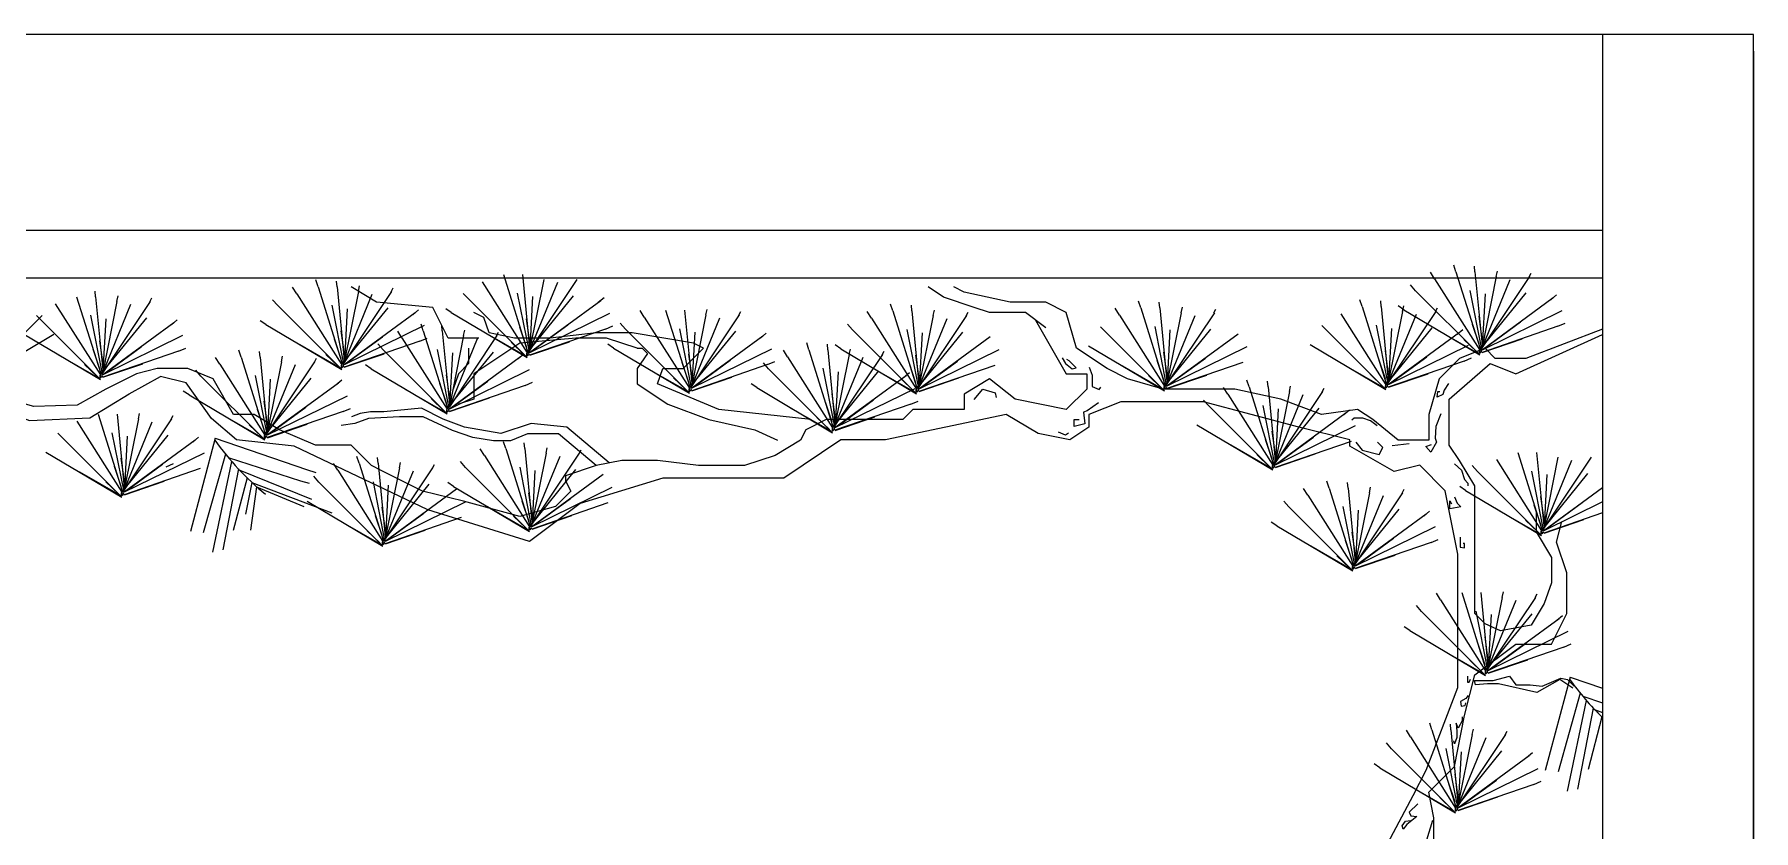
# Model space of a CAD drawing. Extents: x 4395 to 7995, y 4590 to 6990.
# Drawn here: x 6190 to 7995, y 6154 to 6990 of the extents above; entities that cross this region are included whole.
import ezdxf

# ---------------------------------------------------------------- set-up
doc = ezdxf.new("R2010")
doc.units = 0
doc.header["$LTSCALE"] = 60
doc.header["$MEASUREMENT"] = 0
for name, color, linetype in [('3', 3, 'CONTINUOUS'), ('4', 4, 'CONTINUOUS'), ('6', 7, 'CONTINUOUS')]:
    doc.layers.add(name, color=color, linetype=linetype)

msp = doc.modelspace()

# ---------------------------------------------------------------- linework, layer by layer
at = {"layer": '3', "linetype": 'BYBLOCK'}
for p, q in [((6682.5, 6737.8), (6707.4, 6658.2)), ((6702.4, 6737.8), (6709.8, 6660.7)), ((7660.1, 6733.2), (7655.6, 6740.2)), ((7660.1, 6733.2), (7707.4, 6658.6)), ((7682.5, 6740.7), (7680.1, 6747.8)), ((7682.5, 6740.7), (7707.4, 6661.1)), ((7702.4, 6740.7), (7701.9, 6746.6)), ((7702.4, 6740.7), (7709.9, 6663.6)), ((7759.6, 6735.7), (7709.9, 6661.1)), ((7724.8, 6735.7), (7709.9, 6661.1)), ((7724.8, 6735.7), (7726.1, 6741.4)), ((7759.3, 6735.4), (7761.4, 6739.3)), ((6254.2, 6714.6), (6253.7, 6720.5)), ((6276.6, 6709.6), (6277.9, 6715.4)), ((6465.4, 6717.6), (6460.9, 6724.7)), ((6465.4, 6717.6), (6512.7, 6643)), ((6487.8, 6725.1), (6485.4, 6732.2)), ((6487.8, 6725.1), (6512.7, 6645.5)), ((6507.7, 6725.1), (6507.2, 6731)), ((6507.7, 6725.1), (6515.2, 6648)), ((6564.9, 6720.1), (6515.2, 6645.5)), ((6530.1, 6720.1), (6515.2, 6645.5)), ((6544.4, 6716.8), (6515.2, 6645.5)), ((6530.1, 6720.1), (6531.4, 6725.9)), ((6564.6, 6719.8), (6566.7, 6723.8)), ((6640.1, 6717.9), (6707.4, 6650.7)), ((6660.1, 6730.3), (6707.4, 6655.7)), ((6697, 6718.3), (6709.3, 6656.7)), ((6755.7, 6715.6), (6707.6, 6656.4)), ((6759.6, 6732.8), (6709.8, 6658.2)), ((6724.8, 6732.8), (6709.8, 6658.2)), ((6739.1, 6729.5), (6709.8, 6658.2)), ((7640.1, 6720.8), (7634.8, 6726.9)), ((7640.1, 6720.8), (7707.4, 6653.6)), ((7697, 6721.2), (7709.3, 6659.6)), ((7755.7, 6718.5), (7707.6, 6659.3)), ((7739.1, 6732.4), (7709.9, 6661.1)), ((7713.1, 6717.6), (7710.1, 6662.4)), ((7788, 6716.4), (7782, 6711.2)), ((6211.9, 6707.1), (6259.2, 6632.5)), ((6234.3, 6714.6), (6259.2, 6635)), ((6254.2, 6714.6), (6261.7, 6637.5)), ((6311.5, 6709.6), (6261.7, 6635)), ((6276.6, 6709.6), (6261.7, 6635)), ((6290.9, 6706.3), (6261.7, 6635)), ((6311.1, 6709.3), (6313.3, 6713.3)), ((6445.4, 6705.2), (6440.1, 6711.4)), ((6445.4, 6705.2), (6512.7, 6638.1)), ((6502.3, 6705.7), (6514.6, 6644)), ((6561, 6702.9), (6512.9, 6643.7)), ((6589.8, 6697.7), (6515.2, 6643)), ((6518.4, 6702), (6515.4, 6646.8)), ((6593.3, 6700.8), (6587.3, 6695.7)), ((6627.7, 6698), (6621.8, 6702)), ((6784.5, 6710.4), (6709.8, 6655.7)), ((6793.8, 6696.9), (6709.8, 6655.7)), ((6713.1, 6714.7), (6710.1, 6659.5)), ((6788, 6713.5), (6782, 6708.4)), ((6830.3, 6693), (6825.8, 6700)), ((6852.7, 6700.5), (6877.6, 6620.9)), ((6872.6, 6700.5), (6880.1, 6623.4)), ((6895, 6695.5), (6896.3, 6701.3)), ((6929.5, 6695.2), (6931.6, 6699.1)), ((7068.9, 6692.2), (7064.4, 6699.2)), ((7091.3, 6699.7), (7088.9, 6706.8)), ((7091.3, 6699.7), (7116.2, 6620.1)), ((7111.2, 6699.7), (7110.7, 6705.6)), ((7111.2, 6699.7), (7118.7, 6622.6)), ((7133.6, 6694.7), (7134.9, 6700.4)), ((7168.1, 6694.4), (7170.3, 6698.3)), ((7329.2, 6695.3), (7324.7, 6702.4)), ((7351.6, 6702.8), (7349.2, 6709.9)), ((7351.6, 6702.8), (7376.5, 6623.2)), ((7371.5, 6702.8), (7371, 6708.7)), ((7371.5, 6702.8), (7379, 6625.7)), ((7428.8, 6697.8), (7379, 6623.2)), ((7393.9, 6697.8), (7379, 6623.2)), ((7393.9, 6697.8), (7395.2, 6703.6)), ((7428.4, 6697.5), (7430.5, 6701.4)), ((7561.7, 6696.7), (7609, 6622.1)), ((7584.1, 6704.2), (7581.7, 6711.3)), ((7584.1, 6704.2), (7609, 6624.6)), ((7604, 6704.2), (7603.5, 6710.1)), ((7604, 6704.2), (7611.4, 6627.1)), ((7661.2, 6699.2), (7611.4, 6624.6)), ((7626.4, 6699.2), (7611.4, 6624.6)), ((7627.7, 6700.9), (7621.8, 6704.9)), ((7626.4, 6699.2), (7627.7, 6705)), ((7627.7, 6700.9), (7707.4, 6653.6)), ((7660.9, 6698.9), (7663, 6702.9)), ((7784.5, 6713.3), (7709.9, 6658.6)), ((7793.8, 6699.8), (7709.9, 6658.6)), ((6198, 6694.7), (6130.8, 6627.5)), ((6192, 6694.7), (6259.2, 6627.5)), ((6248.9, 6695.1), (6261.1, 6633.5)), ((6307.5, 6692.4), (6259.4, 6633.2)), ((6336.4, 6687.2), (6261.7, 6632.5)), ((6264.9, 6691.5), (6261.9, 6636.3)), ((6339.9, 6690.3), (6333.8, 6685.2)), ((6433, 6685.3), (6427.1, 6689.3)), ((6433, 6685.3), (6512.7, 6638.1)), ((6511.7, 6678.8), (6514.7, 6656.7)), ((6599.1, 6684.2), (6515.2, 6643)), ((6598.3, 6678.7), (6595.9, 6685.8)), ((6598.3, 6678.7), (6623.2, 6599.1)), ((6618.2, 6678.7), (6617.7, 6684.6)), ((6618.2, 6678.7), (6625.7, 6601.6)), ((6640.6, 6673.7), (6641.9, 6679.5)), ((6699.4, 6683), (6706.4, 6662.2)), ((6706.4, 6691.5), (6709.4, 6669.4)), ((6789.5, 6680.6), (6709.8, 6653.2)), ((6750.2, 6684.8), (6713.1, 6657.6)), ((6789.5, 6680.6), (6797.1, 6683.9)), ((6810.4, 6680.6), (6805, 6686.8)), ((6810.4, 6680.6), (6877.6, 6613.4)), ((6830.3, 6693), (6877.6, 6618.4)), ((6867.3, 6681), (6879.5, 6619.4)), ((6929.9, 6695.5), (6880.1, 6620.9)), ((6895, 6695.5), (6880.1, 6620.9)), ((6909.3, 6692.2), (6880.1, 6620.9)), ((7049, 6679.8), (7043.6, 6685.9)), ((7049, 6679.8), (7116.2, 6612.6)), ((7068.9, 6692.2), (7116.2, 6617.6)), ((7105.9, 6680.2), (7118.1, 6618.6)), ((7133.6, 6694.7), (7118.7, 6620.1)), ((7168.5, 6694.7), (7118.7, 6620.1)), ((7147.9, 6691.4), (7118.7, 6620.1)), ((7309.3, 6682.9), (7376.5, 6615.7)), ((7329.2, 6695.3), (7376.5, 6620.7)), ((7366.2, 6683.3), (7378.4, 6621.7)), ((7424.8, 6680.6), (7376.7, 6621.4)), ((7408.2, 6694.5), (7379, 6623.2)), ((7382.2, 6679.7), (7379.2, 6624.5)), ((7541.7, 6684.3), (7609, 6617.2)), ((7598.6, 6684.8), (7610.9, 6623.2)), ((7657.3, 6682), (7609.2, 6622.8)), ((7640.7, 6695.9), (7611.4, 6624.6)), ((7614.7, 6681.1), (7611.7, 6625.9)), ((7705.8, 6655.1), (7663.2, 6679.5)), ((7689.6, 6679.9), (7683.6, 6674.8)), ((7699.5, 6685.9), (7706.4, 6665)), ((7706.4, 6694.3), (7709.4, 6672.3)), ((7789.5, 6683.5), (7709.9, 6656.1)), ((7750.2, 6687.7), (7713.1, 6660.5)), ((7789.5, 6683.5), (7797.1, 6686.8)), ((6210.5, 6674.8), (6130.8, 6627.5)), ((6179.5, 6674.8), (6259.2, 6627.5)), ((6258.2, 6668.3), (6261.3, 6646.2)), ((6345.6, 6673.7), (6261.7, 6632.5)), ((6302.1, 6661.6), (6264.9, 6634.4)), ((6341.3, 6657.4), (6348.9, 6660.7)), ((6511.1, 6639.5), (6468.5, 6664)), ((6504.8, 6670.3), (6511.7, 6649.5)), ((6594.8, 6667.9), (6515.2, 6640.5)), ((6555.5, 6672.1), (6518.4, 6645)), ((6556, 6658.8), (6550.6, 6665)), ((6575.9, 6671.3), (6571.4, 6678.3)), ((6575.9, 6671.3), (6623.2, 6596.6)), ((6594.8, 6667.9), (6602.4, 6671.2)), ((6675.5, 6673.7), (6625.7, 6599.1)), ((6640.6, 6673.7), (6625.7, 6599.1)), ((6654.9, 6670.4), (6625.7, 6599.1)), ((6705.8, 6652.2), (6663.2, 6676.7)), ((6675.1, 6673.5), (6677.3, 6677.4)), ((6690.7, 6666.7), (6704, 6654)), ((6751.4, 6667), (6709.7, 6652.8)), ((6797.9, 6660.7), (6792, 6664.7)), ((6797.9, 6660.7), (6877.6, 6613.4)), ((6925.9, 6678.3), (6877.8, 6619.1)), ((6954.8, 6673.1), (6880.1, 6618.4)), ((6883.3, 6677.4), (6880.3, 6622.2)), ((6958.3, 6676.2), (6952.2, 6671.1)), ((7003.1, 6658.9), (7000.8, 6666)), ((7023, 6658.9), (7022.5, 6664.8)), ((7036.5, 6659.9), (7030.6, 6663.9)), ((7164.5, 6677.5), (7116.4, 6618.3)), ((7193.4, 6672.3), (7118.7, 6617.6)), ((7121.9, 6676.6), (7118.9, 6621.4)), ((7296.8, 6663), (7376.5, 6615.7)), ((7453.7, 6675.4), (7379, 6620.7)), ((7462.9, 6661.9), (7379, 6620.7)), ((7529.3, 6664.4), (7609, 6617.2)), ((7686.1, 6676.9), (7611.4, 6622.1)), ((7695.4, 6663.3), (7611.4, 6622.1)), ((7690.7, 6669.6), (7704, 6656.9)), ((7707.6, 6661.7), (7707.6, 6659.3)), ((7709.7, 6661.1), (7708.8, 6658.1)), ((7751.5, 6669.9), (7709.7, 6655.7)), ((6257.6, 6629), (6215, 6653.5)), ((6242.5, 6643.5), (6255.8, 6630.8)), ((6251.3, 6659.8), (6258.2, 6639)), ((6303.3, 6643.8), (6261.6, 6629.6)), ((6341.3, 6657.4), (6261.7, 6630)), ((6384.6, 6643.7), (6380.2, 6650.8)), ((6384.6, 6643.7), (6431.9, 6569.1)), ((6407, 6651.2), (6404.7, 6658.3)), ((6407, 6651.2), (6431.9, 6571.6)), ((6427, 6651.2), (6426.4, 6657.1)), ((6427, 6651.2), (6434.4, 6574.1)), ((6484.2, 6646.2), (6434.4, 6571.6)), ((6449.4, 6646.2), (6434.4, 6571.6)), ((6463.6, 6642.9), (6434.4, 6571.6)), ((6449.4, 6646.2), (6450.6, 6652)), ((6483.9, 6645.9), (6486, 6649.9)), ((6496, 6654), (6509.3, 6641.3)), ((6512.9, 6643.7), (6512, 6641.3)), ((6512.9, 6646.2), (6512.9, 6643.7)), ((6515, 6645.6), (6514.1, 6642.5)), ((6556.8, 6654.3), (6515, 6640.1)), ((6543.5, 6638.9), (6537.6, 6643)), ((6556, 6658.8), (6623.2, 6591.7)), ((6612.9, 6659.3), (6625.1, 6597.7)), ((6671.5, 6656.5), (6623.4, 6597.4)), ((6700.4, 6651.4), (6625.7, 6596.6)), ((6628.9, 6655.6), (6625.9, 6600.4)), ((6703.9, 6654.4), (6697.8, 6649.3)), ((6707.6, 6654.6), (6706.4, 6654.6)), ((6707.6, 6656.4), (6706.7, 6654)), ((6706.7, 6654), (6706.7, 6652.8)), ((6706.7, 6652.8), (6707.6, 6652.8)), ((6707.6, 6658.8), (6707.6, 6656.4)), ((6707.6, 6652.8), (6707.6, 6654.6)), ((6709.1, 6654), (6707.6, 6652.5)), ((6709.7, 6658.2), (6708.8, 6655.2)), ((6708.8, 6655.2), (6709.1, 6654)), ((6869.7, 6645.7), (6876.6, 6624.9)), ((6876.6, 6654.1), (6879.7, 6632.1)), ((6964, 6659.6), (6880.1, 6618.4)), ((6959.7, 6643.3), (6880.1, 6615.9)), ((6920.5, 6647.5), (6883.3, 6620.3)), ((6960.8, 6639), (6955.4, 6645.1)), ((6959.7, 6643.3), (6967.3, 6646.6)), ((6980.7, 6651.4), (6976.3, 6658.4)), ((6980.7, 6651.4), (7028, 6576.8)), ((7003.1, 6658.9), (7028, 6579.3)), ((7023, 6658.9), (7030.5, 6581.8)), ((7080.3, 6653.9), (7030.5, 6579.3)), ((7045.5, 6653.9), (7030.5, 6579.3)), ((7059.7, 6650.6), (7030.5, 6579.3)), ((7036.5, 6659.9), (7116.2, 6612.6)), ((7045.5, 6653.9), (7046.7, 6659.6)), ((7080, 6653.6), (7082.1, 6657.5)), ((7108.3, 6644.9), (7115.2, 6624)), ((7115.2, 6653.3), (7118.3, 6631.3)), ((7202.6, 6658.8), (7118.7, 6617.6)), ((7159.1, 6646.7), (7121.9, 6619.5)), ((7268.9, 6650.3), (7272.6, 6644.3)), ((7272.6, 6644.3), (7279.4, 6639)), ((7276.4, 6647.3), (7274.1, 6648.8)), ((7280.2, 6643.5), (7276.4, 6647.3)), ((7283.9, 6639.8), (7280.2, 6643.5)), ((7368.6, 6648), (7375.5, 6627.2)), ((7375.5, 6656.5), (7378.5, 6634.4)), ((7458.6, 6645.6), (7379, 6618.2)), ((7419.4, 6649.8), (7382.2, 6622.6)), ((7607.4, 6618.6), (7564.8, 6643.1)), ((7601.1, 6649.4), (7608, 6628.6)), ((7608, 6657.9), (7611, 6635.8)), ((7691.1, 6647), (7611.4, 6619.7)), ((7651.8, 6651.2), (7614.7, 6624.1)), ((7691.1, 6647), (7698.7, 6650.3)), ((7707.6, 6657.5), (7706.4, 6657.5)), ((7707.6, 6659.3), (7706.7, 6656.9)), ((7706.7, 6656.9), (7706.7, 6655.7)), ((7706.7, 6655.7), (7707.6, 6655.7)), ((7707.6, 6655.7), (7707.6, 6657.5)), ((7709.1, 6656.9), (7707.6, 6655.4)), ((7708.8, 6658.1), (7709.1, 6656.9)), ((6259.4, 6631.4), (6258.2, 6631.4)), ((6259.4, 6633.2), (6258.5, 6630.8)), ((6258.5, 6630.8), (6258.5, 6629.6)), ((6258.5, 6629.6), (6259.4, 6629.6)), ((6259.4, 6635.6), (6259.4, 6633.2)), ((6259.4, 6629.6), (6259.4, 6631.4)), ((6261, 6630.8), (6259.4, 6629.3)), ((6261.6, 6635), (6260.7, 6632)), ((6260.7, 6632), (6261, 6630.8)), ((6364.7, 6631.3), (6359.3, 6637.5)), ((6364.7, 6631.3), (6359.3, 6637.5)), ((6364.7, 6631.3), (6431.9, 6564.2)), ((6421.6, 6631.7), (6433.9, 6570.1)), ((6480.3, 6629), (6432.2, 6569.8)), ((6437.6, 6628.1), (6434.7, 6572.9)), ((6512.6, 6626.9), (6506.6, 6621.8)), ((6512.9, 6641.9), (6511.7, 6641.9)), ((6512, 6641.3), (6512, 6640.1)), ((6512, 6640.1), (6512.9, 6640.1)), ((6512.9, 6640.1), (6512.9, 6641.9)), ((6514.4, 6641.3), (6512.9, 6639.8)), ((6514.1, 6642.5), (6514.4, 6641.3)), ((6543.5, 6638.9), (6623.2, 6591.7)), ((6622.2, 6632.4), (6625.3, 6610.3)), ((6709.6, 6637.8), (6625.7, 6596.6)), ((6666.1, 6625.7), (6628.9, 6598.6)), ((6705.3, 6621.5), (6712.9, 6624.8)), ((6876, 6614.9), (6833.4, 6639.3)), ((6860.9, 6629.4), (6874.2, 6616.7)), ((6921.7, 6629.7), (6880, 6615.5)), ((6960.8, 6639), (7028, 6571.8)), ((7017.7, 6639.4), (7029.9, 6577.8)), ((7076.3, 6636.7), (7028.3, 6577.5)), ((7105.2, 6631.5), (7030.5, 6576.8)), ((7033.7, 6635.8), (7030.8, 6580.6)), ((7114.6, 6614.1), (7072, 6638.5)), ((7099.5, 6628.6), (7112.8, 6615.9)), ((7108.7, 6634.6), (7102.6, 6629.4)), ((7160.3, 6628.9), (7118.6, 6614.7)), ((7198.3, 6642.5), (7118.7, 6615.1)), ((7279.4, 6639), (7283.9, 6639.8)), ((7297.4, 6640.5), (7300.4, 6632.3)), ((7300.4, 6632.3), (7300.4, 6620.2)), ((7374.9, 6617.2), (7332.3, 6641.7)), ((7359.8, 6631.7), (7373.1, 6619)), ((7420.6, 6632), (7378.8, 6617.8)), ((7465.2, 6619.9), (7462.9, 6627)), ((7485.2, 6619.9), (7484.7, 6625.8)), ((7592.3, 6633.1), (7605.6, 6620.4)), ((7609.2, 6625.3), (7609.2, 6622.8)), ((7611.3, 6624.7), (7610.4, 6621.6)), ((7653, 6633.4), (7611.3, 6619.2)), ((6352.3, 6611.4), (6346.3, 6615.4)), ((6352.3, 6611.4), (6431.9, 6564.2)), ((6509.1, 6623.8), (6434.4, 6569.1)), ((6518.3, 6610.3), (6434.4, 6569.1)), ((6621.6, 6593.1), (6579, 6617.6)), ((6606.5, 6607.6), (6619.8, 6594.9)), ((6615.3, 6623.9), (6622.2, 6603.1)), ((6667.3, 6607.9), (6625.6, 6593.7)), ((6705.3, 6621.5), (6625.7, 6594.2)), ((6877.8, 6617.3), (6876.6, 6617.3)), ((6877.8, 6619.1), (6876.9, 6616.7)), ((6876.9, 6616.7), (6876.9, 6615.5)), ((6876.9, 6615.5), (6877.8, 6615.5)), ((6877.8, 6621.5), (6877.8, 6619.1)), ((6877.8, 6615.5), (6877.8, 6617.3)), ((6879.4, 6616.7), (6877.8, 6615.2)), ((6880, 6620.9), (6879, 6617.9)), ((6879, 6617.9), (6879.4, 6616.7)), ((6948.4, 6619.1), (6942.4, 6623.1)), ((6948.4, 6619.1), (7028, 6571.8)), ((7027.1, 6612.5), (7030.1, 6590.5)), ((7114.4, 6618), (7030.5, 6576.8)), ((7116.4, 6616.5), (7115.2, 6616.5)), ((7116.4, 6618.3), (7115.5, 6615.9)), ((7115.5, 6615.9), (7115.5, 6614.7)), ((7115.5, 6614.7), (7116.4, 6614.7)), ((7116.4, 6620.7), (7116.4, 6618.3)), ((7116.4, 6614.7), (7116.4, 6616.5)), ((7118, 6615.9), (7116.4, 6614.4)), ((7118.6, 6620.1), (7117.7, 6617.1)), ((7117.7, 6617.1), (7118, 6615.9)), ((7300.4, 6620.2), (7308, 6617.2)), ((7308, 6617.2), (7309.5, 6619.5)), ((7376.7, 6619.6), (7375.5, 6619.6)), ((7376.7, 6621.4), (7375.8, 6619)), ((7375.8, 6619), (7375.8, 6617.8)), ((7375.8, 6617.8), (7376.7, 6617.8)), ((7376.7, 6623.8), (7376.7, 6621.4)), ((7376.7, 6617.8), (7376.7, 6619.6)), ((7378.2, 6619), (7376.7, 6617.5)), ((7378.8, 6623.2), (7377.9, 6620.2)), ((7377.9, 6620.2), (7378.2, 6619)), ((7442.8, 6612.4), (7438.4, 6619.4)), ((7442.8, 6612.4), (7490.1, 6537.8)), ((7465.2, 6619.9), (7490.1, 6540.3)), ((7485.2, 6619.9), (7492.6, 6542.8)), ((7542.4, 6614.9), (7492.6, 6540.3)), ((7507.6, 6614.9), (7492.6, 6540.3)), ((7521.8, 6611.6), (7492.6, 6540.3)), ((7507.6, 6614.9), (7508.8, 6620.6)), ((7542.1, 6614.6), (7544.2, 6618.5)), ((7609.2, 6621), (7608, 6621)), ((7609.2, 6622.8), (7608.3, 6620.4)), ((7608.3, 6620.4), (7608.3, 6619.2)), ((7608.3, 6619.2), (7609.2, 6619.2)), ((7609.2, 6619.2), (7609.2, 6621)), ((7610.7, 6620.4), (7609.2, 6618.9)), ((7610.4, 6621.6), (7610.7, 6620.4)), ((7662.7, 6609), (7663.5, 6615)), ((7668.7, 6612), (7662.7, 6609)), ((7663.5, 6615), (7665.7, 6615)), ((7670.2, 6616.5), (7668.7, 6612)), ((7674.7, 6623.3), (7670.2, 6616.5)), ((6256.8, 6591.3), (6281.7, 6511.7)), ((6276.8, 6591.3), (6284.2, 6514.2)), ((6299.2, 6586.3), (6300.4, 6592.1)), ((6333.7, 6586), (6335.8, 6589.9)), ((6430.4, 6565.6), (6387.8, 6590.1)), ((6424, 6596.4), (6431, 6575.6)), ((6431, 6604.9), (6434, 6582.8)), ((6514.1, 6594), (6434.4, 6566.6)), ((6474.8, 6598.2), (6437.6, 6571)), ((6514.1, 6594), (6521.7, 6597.3)), ((6623.4, 6595.5), (6622.2, 6595.5)), ((6623.4, 6597.4), (6622.5, 6594.9)), ((6622.5, 6594.9), (6622.5, 6593.7)), ((6622.5, 6593.7), (6623.4, 6593.7)), ((6623.4, 6599.8), (6623.4, 6597.4)), ((6623.4, 6593.7), (6623.4, 6595.5)), ((6625, 6594.9), (6623.4, 6593.4)), ((6625.6, 6599.2), (6624.7, 6596.1)), ((6624.7, 6596.1), (6625, 6594.9)), ((7026.5, 6573.3), (6983.8, 6597.7)), ((7020.1, 6604.1), (7027.1, 6583.2)), ((7110.2, 6601.7), (7030.5, 6574.3)), ((7070.9, 6605.9), (7033.7, 6578.7)), ((7110.2, 6601.7), (7117.8, 6605)), ((7295.2, 6594.7), (7291.4, 6593.2)), ((7291.4, 6593.2), (7292.9, 6581.2)), ((7307.2, 6603), (7295.2, 6594.7)), ((7422.9, 6600), (7417.5, 6606.1)), ((7422.9, 6600), (7490.1, 6532.8)), ((7479.8, 6600.4), (7492.1, 6538.8)), ((7538.5, 6597.7), (7490.4, 6538.5)), ((7567.3, 6592.5), (7492.6, 6537.8)), ((7495.8, 6596.8), (7492.9, 6541.6)), ((7570.8, 6595.6), (7564.8, 6590.4)), ((7666.5, 6591.7), (7661.2, 6578.2)), ((6214.5, 6571.4), (6281.7, 6504.2)), ((6234.4, 6583.8), (6281.7, 6509.2)), ((6271.4, 6571.8), (6283.7, 6510.2)), ((6299.2, 6586.3), (6284.2, 6511.7)), ((6334, 6586.3), (6284.2, 6511.7)), ((6313.4, 6583), (6284.2, 6511.7)), ((6415.3, 6580.1), (6428.6, 6567.4)), ((6432.2, 6572.3), (6432.2, 6569.8)), ((6434.3, 6571.7), (6433.4, 6568.6)), ((6476, 6580.4), (6434.3, 6566.2)), ((7011.4, 6587.8), (7024.7, 6575.1)), ((7028.3, 6575.7), (7027.1, 6575.7)), ((7028.3, 6577.5), (7027.4, 6575.1)), ((7027.4, 6575.1), (7027.4, 6573.9)), ((7027.4, 6573.9), (7028.3, 6573.9)), ((7028.3, 6579.9), (7028.3, 6577.5)), ((7028.3, 6573.9), (7028.3, 6575.7)), ((7029.8, 6575.1), (7028.3, 6573.6)), ((7030.4, 6579.3), (7029.5, 6576.3)), ((7029.5, 6576.3), (7029.8, 6575.1)), ((7072.1, 6588.1), (7030.4, 6573.9)), ((7272.6, 6569.2), (7265.1, 6572.2)), ((7275.6, 6571.4), (7272.6, 6569.2)), ((7281.7, 6585.7), (7286.9, 6585.7)), ((7281.7, 6578.2), (7281.7, 6585.7)), ((7292.9, 6581.2), (7281.7, 6578.2)), ((7410.5, 6580.1), (7490.1, 6532.8)), ((7489.2, 6573.5), (7492.2, 6551.5)), ((7576.6, 6579), (7492.6, 6537.8)), ((7575.5, 6587.2), (7573.3, 6585)), ((7584.6, 6587.2), (7575.5, 6587.2)), ((7592.8, 6584.2), (7584.6, 6587.2)), ((7599.6, 6579), (7592.8, 6584.2)), ((7661.2, 6578.2), (7660.5, 6566.2)), ((6330.1, 6569.1), (6282, 6509.9)), ((6358.9, 6563.9), (6284.2, 6509.2)), ((6287.4, 6568.2), (6284.5, 6513)), ((6379.9, 6566), (6353.8, 6468)), ((6362.4, 6567), (6356.4, 6561.9)), ((6379.9, 6566), (6475.8, 6533.1)), ((6432.2, 6568), (6431, 6568)), ((6432.2, 6569.8), (6431.3, 6567.4)), ((6431.3, 6567.4), (6431.3, 6566.2)), ((6431.3, 6566.2), (6432.2, 6566.2)), ((6432.2, 6566.2), (6432.2, 6568)), ((6433.7, 6567.4), (6432.2, 6565.9)), ((6433.4, 6568.6), (6433.7, 6567.4)), ((6662.5, 6547.7), (6658.1, 6554.7)), ((6684.9, 6555.2), (6682.5, 6562.3)), ((6684.9, 6555.2), (6709.8, 6475.6)), ((6704.8, 6555.2), (6704.3, 6561.1)), ((6704.8, 6555.2), (6712.3, 6478.1)), ((6727.2, 6550.2), (6728.5, 6555.9)), ((6761.8, 6549.9), (6763.9, 6553.8)), ((7488.6, 6534.3), (7446, 6558.7)), ((7482.2, 6565.1), (7489.2, 6544.2)), ((7572.3, 6562.7), (7492.6, 6535.3)), ((7533, 6566.9), (7495.8, 6539.7)), ((7633.4, 6560.2), (7615.4, 6557.9)), ((7650.7, 6557.2), (7656.7, 6559.4)), ((7656, 6551.2), (7650.7, 6557.2)), ((7662, 6561.7), (7656, 6551.2)), ((7660.5, 6566.2), (7662, 6561.7)), ((6202.1, 6551.5), (6281.7, 6504.2)), ((6273.8, 6536.5), (6280.8, 6515.7)), ((6280.8, 6545), (6283.8, 6522.9)), ((6368.2, 6550.4), (6284.2, 6509.2)), ((6324.6, 6538.3), (6287.4, 6511.1)), ((6328.4, 6535.9), (6336, 6539.3)), ((6390.6, 6549.2), (6367.3, 6466.6)), ((6396.9, 6541.7), (6376.9, 6446.5)), ((6393.3, 6545.9), (6469.4, 6521.1)), ((6508.5, 6532.3), (6504.1, 6539.4)), ((6530.9, 6539.8), (6528.6, 6546.9)), ((6530.9, 6539.8), (6555.8, 6460.2)), ((6550.8, 6539.8), (6550.3, 6545.7)), ((6550.8, 6539.8), (6558.3, 6462.7)), ((6573.3, 6534.8), (6558.3, 6460.2)), ((6608.1, 6534.8), (6558.3, 6460.2)), ((6573.3, 6534.8), (6574.5, 6540.6)), ((6607.8, 6534.5), (6609.9, 6538.5)), ((6642.6, 6535.3), (6637.2, 6541.5)), ((6642.6, 6535.3), (6709.8, 6468.1)), ((6662.5, 6547.7), (6709.8, 6473.1)), ((6699.5, 6535.7), (6711.7, 6474.1)), ((6762.1, 6550.2), (6712.3, 6475.6)), ((6727.2, 6550.2), (6712.3, 6475.6)), ((6741.5, 6546.9), (6712.3, 6475.6)), ((7473.5, 6548.8), (7486.8, 6536.1)), ((7490.4, 6536.7), (7489.2, 6536.7)), ((7490.4, 6538.5), (7489.5, 6536.1)), ((7489.5, 6536.1), (7489.5, 6534.9)), ((7489.5, 6534.9), (7490.4, 6534.9)), ((7490.4, 6540.9), (7490.4, 6538.5)), ((7490.4, 6534.9), (7490.4, 6536.7)), ((7491.9, 6536.1), (7490.4, 6534.6)), ((7492.5, 6540.3), (7491.6, 6537.3)), ((7491.6, 6537.3), (7491.9, 6536.1)), ((7534.2, 6549.1), (7492.5, 6534.9)), ((7680.8, 6539.2), (7688.3, 6532.4)), ((7705, 6531.1), (7699.6, 6537.3)), ((7724.9, 6543.5), (7772.2, 6468.9)), ((7747.3, 6551), (7772.2, 6471.4)), ((7767.2, 6551), (7774.7, 6473.9)), ((7824.5, 6546), (7774.7, 6471.4)), ((7789.6, 6546), (7774.7, 6471.4)), ((7803.9, 6542.7), (7774.7, 6471.4)), ((6280.2, 6505.7), (6237.6, 6530.2)), ((6265.1, 6520.2), (6278.4, 6507.5)), ((6325.8, 6520.5), (6284.1, 6506.3)), ((6363.9, 6534.1), (6284.2, 6506.7)), ((6404.2, 6533.7), (6387.7, 6448.7)), ((6413.4, 6524.3), (6398.8, 6469.1)), ((6405.5, 6532.3), (6480.8, 6502)), ((6418.4, 6519.6), (6411.7, 6486.2)), ((6418.4, 6519.6), (6502.2, 6487.8)), ((6469.4, 6521.1), (6478.6, 6518.8)), ((6475.8, 6533.1), (6485.6, 6530.1)), ((6488.6, 6519.9), (6483.2, 6526.1)), ((6488.6, 6519.9), (6555.8, 6452.8)), ((6508.5, 6532.3), (6555.8, 6457.7)), ((6545.5, 6520.3), (6557.7, 6458.7)), ((6604.1, 6517.6), (6556.1, 6458.4)), ((6587.5, 6531.5), (6558.3, 6460.2)), ((6561.5, 6516.7), (6558.6, 6461.5)), ((6630.1, 6515.4), (6624.2, 6519.4)), ((6758.1, 6533), (6710.1, 6473.8)), ((6787, 6527.8), (6712.3, 6473.1)), ((6715.5, 6532.1), (6712.6, 6476.9)), ((7549.3, 6513.7), (7546.9, 6520.8)), ((7569.2, 6513.7), (7568.7, 6519.6)), ((7688.3, 6532.4), (7691.3, 6522.6)), ((7691.3, 6522.6), (7695, 6518.9)), ((7695, 6518.9), (7695, 6515.9)), ((7705, 6531.1), (7772.2, 6463.9)), ((7761.9, 6531.5), (7774.1, 6469.9)), ((7820.5, 6528.8), (7772.5, 6469.6)), ((7777.9, 6527.9), (7775, 6472.7)), ((6282, 6508.1), (6280.8, 6508.1)), ((6282, 6509.9), (6281.1, 6507.5)), ((6281.1, 6507.5), (6281.1, 6506.3)), ((6281.1, 6506.3), (6282, 6506.3)), ((6282, 6512.3), (6282, 6509.9)), ((6282, 6506.3), (6282, 6508.1)), ((6283.5, 6507.5), (6282, 6506)), ((6284.1, 6511.7), (6283.2, 6508.7)), ((6283.2, 6508.7), (6283.5, 6507.5)), ((6423.3, 6515.1), (6417, 6469.6)), ((6423.3, 6515.1), (6473, 6494.2)), ((6476.2, 6500), (6555.8, 6452.8)), ((6633, 6512.4), (6558.3, 6457.7)), ((6642.2, 6498.9), (6558.3, 6457.7)), ((6630.1, 6515.4), (6709.8, 6468.1)), ((6701.9, 6500.4), (6708.9, 6479.5)), ((6708.9, 6508.8), (6711.9, 6486.8)), ((6796.2, 6514.3), (6712.3, 6473.1)), ((6752.7, 6502.2), (6715.5, 6475)), ((7507, 6493.8), (7501.6, 6500)), ((7526.9, 6506.2), (7522.4, 6513.3)), ((7526.9, 6506.2), (7574.2, 6431.6)), ((7549.3, 6513.7), (7574.2, 6434.1)), ((7569.2, 6513.7), (7576.7, 6436.6)), ((7626.4, 6508.7), (7576.7, 6434.1)), ((7591.6, 6508.7), (7576.7, 6434.1)), ((7605.9, 6505.4), (7576.7, 6434.1)), ((7591.6, 6508.7), (7592.9, 6514.5)), ((7626.1, 6508.4), (7628.2, 6512.4)), ((7676.2, 6500.1), (7677.8, 6497.1)), ((7676.2, 6491.9), (7676.2, 6500.1)), ((7680.8, 6504.6), (7683.8, 6497.9)), ((7692.5, 6511.2), (7686.6, 6515.2)), ((7692.5, 6511.2), (7772.2, 6463.9)), ((7771.3, 6504.7), (7774.3, 6482.6)), ((7836.2, 6513.9), (7774.7, 6468.9)), ((7836.2, 6499.1), (7774.7, 6468.9)), ((6547.9, 6485), (6554.9, 6464.2)), ((6554.9, 6493.5), (6557.9, 6471.4)), ((6638, 6482.6), (6558.3, 6455.2)), ((6598.7, 6486.8), (6561.5, 6459.6)), ((6708.2, 6469.6), (6665.6, 6494)), ((6693.1, 6484.1), (6706.4, 6471.4)), ((6753.9, 6484.4), (6712.2, 6470.2)), ((6792, 6498), (6712.3, 6470.6)), ((7507, 6493.8), (7574.2, 6426.7)), ((7563.8, 6494.2), (7576.1, 6432.6)), ((7622.5, 6491.5), (7574.4, 6432.3)), ((7651.3, 6486.3), (7576.7, 6431.6)), ((7579.9, 6490.6), (7576.9, 6435.4)), ((7654.8, 6489.4), (7648.8, 6484.3)), ((7687.5, 6494.1), (7676.2, 6491.9)), ((7683.8, 6497.9), (7687.5, 6494.1)), ((7770.7, 6465.4), (7728, 6489.9)), ((7764.3, 6496.2), (7771.3, 6475.4)), ((7816.3, 6480.2), (7774.6, 6466)), ((7836.2, 6487.5), (7774.7, 6466.4)), ((7815.1, 6498), (7777.9, 6470.8)), ((6554.3, 6454.2), (6511.6, 6478.7)), ((6539.2, 6468.7), (6552.5, 6456)), ((6599.9, 6469), (6558.2, 6454.8)), ((6710.1, 6472), (6708.9, 6472)), ((6710.1, 6473.8), (6709.2, 6471.4)), ((6709.2, 6471.4), (6709.2, 6470.2)), ((6709.2, 6470.2), (6710.1, 6470.2)), ((6710.1, 6476.2), (6710.1, 6473.8)), ((6710.1, 6470.2), (6710.1, 6472)), ((6711.6, 6471.4), (6710.1, 6469.9)), ((6712.2, 6475.6), (6711.3, 6472.6)), ((6711.3, 6472.6), (6711.6, 6471.4)), ((7494.5, 6473.9), (7488.6, 6477.9)), ((7494.5, 6473.9), (7574.2, 6426.7)), ((7573.2, 6467.4), (7576.2, 6445.3)), ((7660.6, 6472.8), (7576.7, 6431.6)), ((7687, 6462.1), (7687, 6451.6)), ((7755.5, 6479.9), (7768.8, 6467.2)), ((7772.5, 6467.8), (7771.3, 6467.8)), ((7772.5, 6469.6), (7771.6, 6467.2)), ((7771.6, 6467.2), (7771.6, 6466)), ((7771.6, 6466), (7772.5, 6466)), ((7772.5, 6472), (7772.5, 6469.6)), ((7772.5, 6466), (7772.5, 6467.8)), ((7774, 6467.2), (7772.5, 6465.7)), ((7774.6, 6471.4), (7773.7, 6468.4)), ((7773.7, 6468.4), (7774, 6467.2)), ((6556.1, 6456.6), (6554.9, 6456.6)), ((6556.1, 6458.4), (6555.2, 6456)), ((6555.2, 6456), (6555.2, 6454.8)), ((6555.2, 6454.8), (6556.1, 6454.8)), ((6556.1, 6460.9), (6556.1, 6458.4)), ((6556.1, 6454.8), (6556.1, 6456.6)), ((6557.6, 6456), (6556.1, 6454.5)), ((6558.2, 6460.2), (6557.3, 6457.2)), ((6557.3, 6457.2), (6557.6, 6456)), ((7572.6, 6428.1), (7530, 6452.6)), ((7566.3, 6458.9), (7573.2, 6438.1)), ((7656.3, 6456.5), (7576.7, 6429.1)), ((7617, 6460.7), (7579.9, 6433.5)), ((7656.3, 6456.5), (7663.9, 6459.8)), ((7687, 6451.6), (7691.5, 6451)), ((7691.5, 6455.6), (7690.2, 6455.6)), ((7691.5, 6451), (7691.5, 6455.6)), ((7557.5, 6442.6), (7570.8, 6429.9)), ((7574.4, 6430.5), (7573.2, 6430.5)), ((7574.4, 6432.3), (7573.5, 6429.9)), ((7573.5, 6429.9), (7573.5, 6428.7)), ((7573.5, 6428.7), (7574.4, 6428.7)), ((7574.4, 6434.8), (7574.4, 6432.3)), ((7574.4, 6428.7), (7574.4, 6430.5)), ((7575.9, 6429.9), (7574.4, 6428.4)), ((7576.5, 6434.2), (7575.6, 6431.1)), ((7575.6, 6431.1), (7575.9, 6429.9)), ((7618.3, 6442.9), (7576.5, 6428.7)), ((7646.4, 6384), (7641, 6390.2)), ((7666.3, 6396.4), (7661.9, 6403.4)), ((7666.3, 6396.4), (7713.6, 6321.8)), ((7688.7, 6403.9), (7713.6, 6324.3)), ((7708.7, 6403.9), (7716.1, 6326.8)), ((7765.9, 6398.9), (7716.1, 6324.3)), ((7731.1, 6398.9), (7716.1, 6324.3)), ((7745.3, 6395.6), (7716.1, 6324.3)), ((7731.1, 6398.9), (7732.3, 6404.6)), ((7765.6, 6398.6), (7767.7, 6402.5)), ((7646.4, 6384), (7713.6, 6316.8)), ((7703.3, 6384.4), (7715.6, 6322.8)), ((7762, 6381.7), (7713.9, 6322.5)), ((7790.8, 6376.5), (7716.1, 6321.8)), ((7719.3, 6380.8), (7716.4, 6325.6)), ((7794.3, 6379.6), (7788.3, 6374.5)), ((7634, 6364.1), (7628, 6368.1)), ((7634, 6364.1), (7713.6, 6316.8)), ((7712.7, 6357.5), (7715.7, 6335.5)), ((7800, 6363), (7716.1, 6321.8)), ((7712.1, 6318.3), (7669.5, 6342.7)), ((7705.7, 6349.1), (7712.7, 6328.2)), ((7795.8, 6346.7), (7716.1, 6319.3)), ((7756.5, 6350.9), (7719.3, 6323.7)), ((7795.8, 6346.7), (7803.4, 6350)), ((7697, 6332.8), (7710.3, 6320.1)), ((7713.9, 6320.7), (7712.7, 6320.7)), ((7713.9, 6322.5), (7713, 6320.1)), ((7713, 6320.1), (7713, 6318.9)), ((7713, 6318.9), (7713.9, 6318.9)), ((7713.9, 6324.9), (7713.9, 6322.5)), ((7713.9, 6318.9), (7713.9, 6320.7)), ((7715.4, 6320.1), (7713.9, 6318.6)), ((7716, 6324.3), (7715.1, 6321.3)), ((7715.1, 6321.3), (7715.4, 6320.1)), ((7757.7, 6333.1), (7716, 6318.9)), ((7694.6, 6316.1), (7694.6, 6310)), ((7694.6, 6310), (7696.5, 6310)), ((7696.5, 6310), (7697.7, 6313.1)), ((7701.8, 6311.6), (7721.4, 6311.6)), ((7703, 6307), (7701.8, 6311.6)), ((7715.6, 6308.1), (7703, 6307)), ((7727.1, 6308.1), (7715.6, 6308.1)), ((7721.4, 6311.6), (7738.6, 6316.2)), ((7767.4, 6298.9), (7727.1, 6308.1)), ((7738.6, 6316.2), (7745.5, 6307)), ((7745.5, 6307), (7760.5, 6307)), ((7760.5, 6307), (7773.1, 6305.8)), ((7791.5, 6312.7), (7767.4, 6298.9)), ((7773.1, 6305.8), (7792.7, 6313.9)), ((7802.3, 6315), (7776.1, 6217)), ((7805.3, 6303.5), (7791.5, 6312.7)), ((7792.7, 6313.9), (7799.6, 6312.7)), ((7799.6, 6312.7), (7806.5, 6305.8)), ((7802.3, 6315), (7836.2, 6303.4)), ((7692.7, 6292.7), (7687.2, 6289.6)), ((7687.2, 6289.6), (7687.8, 6284.6)), ((7687.8, 6284.6), (7692.1, 6285.2)), ((7692.1, 6285.2), (7692.7, 6288.3)), ((7695.2, 6295.7), (7692.7, 6292.7)), ((7813, 6298.2), (7789.7, 6215.6)), ((7819.3, 6290.7), (7799.3, 6195.6)), ((7826.6, 6282.7), (7810.1, 6197.7)), ((7815.7, 6295), (7836.2, 6288.3)), ((7657.2, 6259.8), (7654.9, 6266.9)), ((7677.1, 6259.8), (7676.6, 6265.7)), ((7682.8, 6266.7), (7683.5, 6258)), ((7684.7, 6261.7), (7682.8, 6266.7)), ((7689, 6269.2), (7684.7, 6261.7)), ((7689, 6273.5), (7689, 6269.2)), ((7835.8, 6273.3), (7821.2, 6218.1)), ((7827.9, 6281.3), (7836.2, 6278)), ((7614.9, 6239.9), (7609.5, 6246)), ((7634.8, 6252.3), (7630.4, 6259.3)), ((7634.8, 6252.3), (7682.1, 6177.7)), ((7657.2, 6259.8), (7682.1, 6180.2)), ((7677.1, 6259.8), (7684.6, 6182.7)), ((7681, 6245), (7680.4, 6248.1)), ((7683.5, 6251.8), (7681, 6245)), ((7683.5, 6258), (7683.5, 6251.8)), ((7734.4, 6254.8), (7684.6, 6180.2)), ((7699.6, 6254.8), (7684.6, 6180.2)), ((7713.8, 6251.5), (7684.6, 6180.2)), ((7699.6, 6254.8), (7700.8, 6260.5)), ((7734.1, 6254.5), (7736.2, 6258.4)), ((7614.9, 6239.9), (7682.1, 6172.7)), ((7671.8, 6240.3), (7684, 6178.7)), ((7730.4, 6237.6), (7682.4, 6178.4)), ((7759.3, 6232.4), (7684.6, 6177.7)), ((7687.8, 6236.7), (7684.9, 6181.5)), ((7762.8, 6235.5), (7756.7, 6230.3)), ((7602.5, 6220), (7596.5, 6224)), ((7602.5, 6220), (7682.1, 6172.7)), ((7681.2, 6213.4), (7684.2, 6191.4)), ((7768.5, 6218.9), (7684.6, 6177.7)), ((7680.6, 6174.2), (7637.9, 6198.6)), ((7674.2, 6205), (7681.2, 6184.1)), ((7764.3, 6202.5), (7684.6, 6175.2)), ((7725, 6206.8), (7687.8, 6179.6)), ((7764.3, 6202.5), (7771.9, 6205.9)), ((7642.6, 6182), (7633.3, 6173.3)), ((7633.3, 6173.3), (7635.2, 6169.6)), ((7665.5, 6188.7), (7678.8, 6176)), ((7682.4, 6176.6), (7681.2, 6176.6)), ((7682.4, 6178.4), (7681.5, 6176)), ((7681.5, 6176), (7681.5, 6174.8)), ((7681.5, 6174.8), (7682.4, 6174.8)), ((7682.4, 6180.8), (7682.4, 6178.4)), ((7682.4, 6174.8), (7682.4, 6176.6)), ((7683.9, 6176), (7682.4, 6174.5)), ((7684.5, 6180.2), (7683.6, 6177.2)), ((7683.6, 6177.2), (7683.9, 6176)), ((7726.2, 6189), (7684.5, 6174.8)), ((7625.9, 6159.1), (7629.6, 6164)), ((7627.1, 6155.4), (7625.9, 6159.1)), ((7630.9, 6160.3), (7627.1, 6155.4)), ((7629.6, 6164), (7635.2, 6164.7)), ((7641.4, 6169), (7630.9, 6160.3)), ((7635.2, 6169.6), (7641.4, 6169)), ((7657.8, 6164.8), (7651.5, 6144))]:
    msp.add_line(p, q, dxfattribs=at)
for points in [[(6645.8, 6660.5), (6645.8, 6644.4), (6635.1, 6633.7), (6629.7, 6617.6)], [(7176.8, 6606.7), (7185.7, 6617.6), (7198.7, 6613.6), (7199.7, 6608.6)], [(7577.5, 6561.9), (7584.1, 6553.5), (7602, 6548.8), (7605.8, 6556.3), (7600.1, 6561.9)]]:
    msp.add_lwpolyline(points, dxfattribs=at)
for centre, end in [((6616.1, 6732.7), 230.8153), ((8038.5, 6481.7), 225.9008)]:
    msp.add_arc(centre, 290.7, 215.4801, end, dxfattribs=at)
at = {"layer": '4', "linetype": 'BYBLOCK'}
for p, q in [((7995, 6990), (4395, 6990)), ((7995, 4590), (7995, 6990)), ((7995, 6972.5), (7995, 4590)), ((7995, 6972.5), (7995, 4590)), ((7995, 6972.5), (7995, 4590))]:
    msp.add_line(p, q, dxfattribs=at)
for points in [[(7836.2, 6734.3), (7836.2, 4590)], [(6067.5, 6630.9), (6103.8, 6611), (6140.6, 6600.7), (6184.9, 6584.5), (6248.3, 6587.5), (6289.6, 6612.5), (6322.5, 6630.9)], [(7584.3, 6090.7), (7637.7, 6190.8), (7651.1, 6217.4), (7684.4, 6304.1), (7684.4, 6364.2), (7684.4, 6430.8), (7684.4, 6444.2), (7671.1, 6510.9), (7644.4, 6537.6), (7617.7, 6530.9), (7570.9, 6557.6), (7570.9, 6564.2), (7517.5, 6577.6), (7417.4, 6604.3), (7330.6, 6604.3), (7297.2, 6590.9), (7297.2, 6577.6), (7277.2, 6564.2), (7243.8, 6570.9), (7210.4, 6590.9), (7083.6, 6564.2), (7036.8, 6564.2), (6976.8, 6524.2), (6849.9, 6524.2), (6763.1, 6497.5), (6709.7, 6457.5), (6602.9, 6490.9), (6462.7, 6557.6), (6402.1, 6564.2), (6375.9, 6586.8), (6349.2, 6624.3), (6322.5, 6630.9)]]:
    msp.add_lwpolyline(points, dxfattribs=at)
at = {"layer": '6', "linetype": 'BYBLOCK'}
msp.add_line((6627.7, 6698), (6707.4, 6650.7), dxfattribs=at)
for points in [[(7836.2, 6990), (7836.2, 4590)], [(4553.8, 6784.3), (7836.2, 6784.3)], [(4553.8, 6734.3), (7836.2, 6734.3)], [(6656.6, 6671.2), (6624.4, 6671.2), (6608.3, 6703.4), (6549.3, 6708.7), (6522.5, 6724.8)], [(7251.8, 6681.9), (7230.4, 6698), (7192.9, 6698), (7176.8, 6703.4), (7144.6, 6714.1), (7128.5, 6724.8)], [(7836.2, 6680.5), (7756, 6649.8), (7723.8, 6649.8), (7713.1, 6660.5), (7686.2, 6649.8), (7664.8, 6628.4), (7654.1, 6590.9), (7654.1, 6564.1), (7621.9, 6564.1), (7595.1, 6585.5), (7579, 6596.2), (7541.4, 6590.9), (7498.5, 6606.9), (7450.3, 6617.6), (7375.2, 6617.6), (7337.7, 6628.4), (7316.2, 6639.1), (7284, 6660.5), (7273.3, 6698), (7251.8, 6708.7), (7214.3, 6708.7), (7166, 6719.4), (7155.3, 6724.8)], [(7005.2, 6585.5), (6908.6, 6596.2), (6844.3, 6623), (6849.6, 6639.1), (6871.1, 6639.1), (6892.5, 6660.5), (6881.8, 6665.9), (6817.5, 6676.6), (6779.9, 6676.6), (6731.6, 6671.2), (6694.1, 6671.2), (6667.3, 6676.6), (6661.9, 6692.6), (6651.2, 6698)], [(7241.1, 6690), (7273.3, 6633.7), (7294.8, 6633.7), (7294.8, 6617.6), (7273.3, 6596.2), (7219.7, 6606.9), (7192.9, 6628.4), (7166, 6612.3), (7166, 6596.2), (7112.4, 6596.2), (7101.7, 6585.5), (7042.7, 6585.5), (7021.2, 6585.5), (6999.8, 6574.8), (6994.4, 6564.1), (6967.6, 6548), (6935.4, 6537.3), (6887.2, 6537.3), (6844.3, 6542.6), (6806.7, 6542.6), (6779.9, 6537.3), (6747.7, 6526.6), (6747.7, 6521.2), (6753.1, 6510.5), (6737, 6494.4), (6699.5, 6483.7), (6640.5, 6499.8), (6597.6, 6510.5), (6554.7, 6531.9), (6543.9, 6537.3), (6522.5, 6558.7), (6485, 6558.7), (6447.4, 6574.8), (6420.6, 6590.9), (6399.1, 6590.9), (6377.7, 6628.4), (6350.9, 6639.1), (6318.7, 6639.1), (6297.2, 6633.7), (6265.1, 6617.6)], [(6822.8, 6660.5), (6790.6, 6671.2), (6758.5, 6671.2), (6699.5, 6665.9), (6651.2, 6633.7), (6651.2, 6606.9), (6635.1, 6601.6)], [(7766.7, 6489.1), (7766.7, 6467.6), (7782.8, 6440.9), (7782.8, 6414.1), (7775.2, 6392.6), (7761.3, 6369.6), (7729.1, 6363.8), (7713.1, 6371.2), (7702.3, 6381.9), (7702.3, 6408.7), (7702.3, 6467.6), (7702.3, 6515.9), (7686.2, 6542.6), (7675.5, 6558.7), (7675.5, 6606.9), (7718.4, 6644.4), (7745.2, 6633.7), (7836.2, 6674.9)], [(6822.8, 6660.5), (6828.2, 6660.5), (6833.5, 6655.1), (6822.8, 6639.1), (6822.8, 6623), (6855, 6601.6), (6897.9, 6585.5), (6946.2, 6574.8), (6970.2, 6564.1)], [(6265.1, 6617.6), (6235, 6600.7), (6189.3, 6599.3), (6124.9, 6617.6)], [(6779.9, 6537.3), (6740.1, 6570.5), (6731.1, 6570.5), (6715, 6570.5), (6707.8, 6570.5), (6689.8, 6563.4), (6671.9, 6563.4), (6650.4, 6566.9), (6628.8, 6574.1), (6598.3, 6588.5), (6573.2, 6588.5), (6540.9, 6586.7), (6526.5, 6581.3), (6512.2, 6579.5)], [(6793.3, 6540), (6749.1, 6577.7), (6711.4, 6581.3), (6679.7, 6570.8), (6641.4, 6577.7), (6619.2, 6586), (6596.5, 6597.4), (6557, 6593.8), (6542.7, 6593.8), (6531.9, 6592), (6522.9, 6588.5)], [(7632.6, 6055.1), (7627.3, 6114.1), (7648.7, 6114.1), (7659.4, 6140.8), (7659.4, 6167.6), (7654.1, 6194.4), (7680.9, 6221.2), (7691.6, 6274.8), (7702.3, 6317.6), (7745.2, 6349.8), (7782.8, 6349.8), (7798.9, 6381.9), (7798.9, 6424.8), (7788.1, 6456.9), (7793.5, 6478.4)]]:
    msp.add_lwpolyline(points, dxfattribs=at)

doc.saveas('drawing.dxf')
